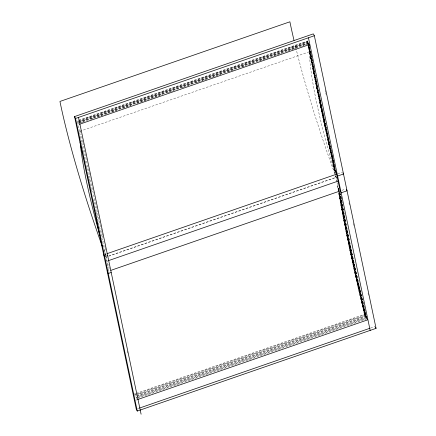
<?xml version="1.0" encoding="UTF-8"?>
<svg xmlns="http://www.w3.org/2000/svg" width="436" height="436" viewBox="0 0 436 436"><rect width="100%" height="100%" fill="white"/><g stroke="black" fill="none" stroke-linecap="round" stroke-linejoin="round"><path stroke-width="0.33" stroke-dasharray="2.18 1.64" d="M78.687 120.232L307.353 41.028L311.337 61.498A1231.624 174.084 70.9 0 0 320.002 103.872L322.308 114.728A1231.624 174.084 70.9 0 0 334.668 170.525M78.878 120.592L307.533 41.333A1231.624 174.084 70.9 0 0 308.263 45.148M79.074 120.957L307.729 41.698A1231.624 174.084 70.9 0 0 308.459 45.513M77.984 121.769L307.92 42.063A1231.624 174.084 70.9 0 0 308.285 43.965M78.818 121.911L308.116 42.423A1231.624 174.084 70.9 0 0 308.726 45.6M79.014 122.271L308.312 42.788A1231.624 174.084 70.9 0 0 308.552 44.058M79.21 122.636L308.503 43.153L307.293 40.919L307.963 44.178M79.401 123.001L308.699 43.513L309.086 44.243M81.527 122.696L84.094 121.808M91.157 119.355L95.01 118.02M97.582 117.131L102.722 115.349M105.289 114.461L109.142 113.12M111.714 112.232L116.848 110.45M122.63 108.45L130.98 105.55M136.762 103.55L148.322 99.539M150.889 98.65L162.454 94.645M168.231 92.639L173.37 90.857M182.362 87.74L184.292 87.075M186.859 86.181L190.712 84.846M196.494 82.84L198.418 82.175M200.991 81.281L208.054 78.834M211.907 77.499L220.899 74.382M227.963 71.935L235.031 69.482M242.094 67.035L245.948 65.7M248.52 64.806L253.654 63.029M259.436 61.024L267.786 58.13M273.568 56.124L281.918 53.23M287.7 51.225L296.049 48.331M301.826 46.33L308.895 43.878M81.619 142.272A1362.843 192.636 70.9 0 1 79.477 131.389L309.429 51.742L308.083 44.81M337.791 173.751L342.505 172.116M108.706 256.014L336.091 177.261A13.483 1.908 70.9 0 1 335.927 175.981M108.744 256.221L336.129 177.463A200.74 28.373 70.9 0 1 335.175 174.269M341.922 190.341L345.459 189.115M134.413 393.986L135.7 393.545M136.337 393.321L364.365 314.34L366.463 318.28L137.155 397.703M135.999 394.106L134.713 394.553L136.817 398.488M136.642 393.882L364.665 314.906M135.013 395.114L364.965 315.468M136.599 395.229L365.264 316.029M136.899 395.795L365.564 316.591M137.198 396.357L365.864 317.152M136.212 397.365L366.164 317.719M137.454 398.264L366.126 319.065M135.645 400.226L136.828 399.817M137.558 408.745L138.844 408.298M370.562 328.041L375.069 326.477M78.567 122.859L77.401 120.674L79.477 131.389M78.763 123.225L78.954 123.59M325.261 90.366L325.681 92.356M325.823 93.021L326.242 95.015M348.991 202.865L349.41 204.86M353.34 223.466L353.76 225.461M368.055 293.248L368.48 295.243M127.176 351.067L127.595 353.062M80.567 130.658L80.933 132.56M334.031 162.808A1231.624 174.084 70.9 0 1 332.832 157.494M332.684 156.835A1231.624 174.084 70.9 0 1 331.649 152.208M331.502 151.548A1231.624 174.084 70.9 0 1 324.389 119.006M324.253 118.363A1231.624 174.084 70.9 0 1 312.634 61.901M312.508 61.253A1231.624 174.084 70.9 0 1 311.5 56.097M311.25 54.816A1231.624 174.084 70.9 0 1 310.999 53.535M366.24 315.342A613.049 86.65 70.9 0 1 341.911 201.149M341.682 199.857A613.049 86.65 70.9 0 1 341.459 198.576M341.344 197.933A613.049 86.65 70.9 0 1 341.012 196.015M366.78 318.144A613.049 86.65 70.9 0 1 340.423 193.611M334.69 166.214A1231.624 174.084 70.9 0 1 331.458 151.842M331.311 151.183A1231.624 174.084 70.9 0 1 310.557 51.889M105.795 250.013A1231.624 174.084 70.9 0 1 105.359 248.117M105.218 247.485A1231.624 174.084 70.9 0 1 104.793 245.593M104.079 242.454A1231.624 174.084 70.9 0 1 103.779 241.124M103.032 237.805A1231.624 174.084 70.9 0 1 102.585 235.816M102.438 235.157A1231.624 174.084 70.9 0 1 101.997 233.173M101.85 232.513A1231.624 174.084 70.9 0 1 101.55 231.194M101.408 230.535A1231.624 174.084 70.9 0 1 83.456 145.433M83.325 144.785A1231.624 174.084 70.9 0 1 82.938 142.839M82.813 142.19A1231.624 174.084 70.9 0 1 81.298 134.462M364.365 314.34A709.819 100.329 70.9 0 1 355.809 277.329L353.171 265.371A709.819 100.329 70.9 0 1 336.974 182.526M336.87 181.894A709.819 100.329 70.9 0 1 336.129 177.463A200.816 28.384 70.9 0 1 334.995 174.362M334.984 173.632A200.74 28.373 70.9 0 1 309.429 51.791L309.429 51.797A1362.843 192.636 70.9 0 0 318.345 95.925L320.711 107.24A1362.843 192.636 70.9 0 0 336.091 177.261L336.379 178.809A13.483 1.908 70.9 0 0 336.788 180.58M334.766 173.741A200.816 28.384 70.9 0 1 296.028 48.685M295.875 48.053A200.816 28.384 70.9 0 1 294.954 44.298M337.922 184.602A13.483 1.908 70.9 0 1 337.606 183.556M105.686 254.913A1362.843 192.636 70.9 0 1 100.792 233.167M100.651 232.513A1362.843 192.636 70.9 0 1 96.787 214.981M96.65 214.332A1362.843 192.636 70.9 0 1 96.225 212.397M96.089 211.754A1362.843 192.636 70.9 0 1 94.007 202.135M93.871 201.492A1362.843 192.636 70.9 0 1 93.462 199.579M91.702 191.317A1362.843 192.636 70.9 0 1 91.298 189.415M91.162 188.783A1362.843 192.636 70.9 0 1 90.764 186.886M90.623 186.216A1362.843 192.636 70.9 0 1 90.198 184.215M90.061 183.545A1362.843 192.636 70.9 0 1 89.642 181.55M89.5 180.886A1362.843 192.636 70.9 0 1 89.086 178.891M88.944 178.226A1362.843 192.636 70.9 0 1 87.434 170.945M87.298 170.285A1362.843 192.636 70.9 0 1 86.889 168.307M86.753 167.647A1362.843 192.636 70.9 0 1 86.35 165.675M85.81 163.053A1362.843 192.636 70.9 0 1 83.821 153.265M83.69 152.611A1362.843 192.636 70.9 0 1 81.75 142.915M108.58 271.176A709.819 100.329 70.9 0 1 108.237 269.235M108.128 268.587A709.819 100.329 70.9 0 1 107.905 267.295M107.681 266.009A709.819 100.329 70.9 0 1 106.177 257.109L106.428 258.455A13.483 1.908 70.9 0 0 109.414 268.522M105.79 255.828A200.816 28.384 70.9 0 1 104.09 250.09M105.725 255.872A200.816 28.384 70.9 0 1 104.591 252.766M105.948 254.657A13.483 1.908 70.9 0 1 106.297 253.73M366.676 318.313A613.049 86.65 70.9 0 1 340.265 193.753M366.572 318.476A613.049 86.65 70.9 0 1 339.895 192.619M366.305 317.98A613.049 86.65 70.9 0 1 339.737 192.761M366.044 317.484A613.049 86.65 70.9 0 1 339.47 192.265M339.039 189.731A613.049 86.65 70.9 0 1 338.827 188.472M365.777 316.988A613.049 86.65 70.9 0 1 339.317 192.401M339.208 191.769A613.049 86.65 70.9 0 1 338.668 188.608M365.515 316.492A613.049 86.65 70.9 0 1 339.159 192.543M338.723 190.003A613.049 86.65 70.9 0 1 338.298 187.48M365.248 315.996A613.049 86.65 70.9 0 1 339.006 192.685M338.57 190.14A613.049 86.65 70.9 0 1 338.031 186.984M364.981 315.5A613.049 86.65 70.9 0 1 338.521 190.919M338.412 190.281A613.049 86.65 70.9 0 1 337.769 186.488M364.719 315.005A613.049 86.65 70.9 0 1 356.43 280.026L353.879 268.734A613.049 86.65 70.9 0 1 337.502 185.992M335.644 170.901A1231.624 174.084 70.9 0 1 333.785 162.704M333.491 161.413A1231.624 174.084 70.9 0 1 309.871 48.968M335.884 172.438A1231.624 174.084 70.9 0 1 309.309 46.696M335.834 172.705A1231.624 174.084 70.9 0 1 309.238 46.968M335.638 172.34A1231.624 174.084 70.9 0 1 309.042 46.603M335.442 171.98A1231.624 174.084 70.9 0 1 308.846 46.238M335.251 171.615A1231.624 174.084 70.9 0 1 308.775 46.516M335.055 171.25A1231.624 174.084 70.9 0 1 308.584 46.151M334.864 170.89A1231.624 174.084 70.9 0 1 308.388 45.785"/><path stroke-width="0.65" d="M74.551 116.576L313.342 33.866L314.345 35.741L376.066 328.352L137.275 411.061L136.272 409.186L74.551 116.576L75.548 118.45L137.275 411.061M75.548 118.45L314.345 35.741M79.347 124.315L309.282 44.608A1231.624 174.084 70.9 0 0 309.647 46.51M107.3 253.583L336.608 174.16A1231.624 174.084 70.9 0 1 336.031 171.631M107.659 255.681L104.711 256.7L103.714 254.826M337.611 176.035L343.508 173.991L343.007 173.054M108.128 260.761L338.074 181.114M110.842 270.375L340.151 190.952L336.608 174.16M111.202 272.473L108.253 273.492L107.251 271.617M341.154 192.826L347.051 190.783L346.298 189.377M137.416 399.61L367.368 319.964A613.049 86.65 70.9 0 1 367.041 318.64M139.493 408.074L369.919 328.264M375.565 327.414L376.066 328.352M308.448 37.785L370.169 330.395M78.496 117.431L141.101 414.2M340.363 192.211A613.049 86.65 70.9 0 1 340.151 190.952M102.34 246.531A200.816 28.384 70.9 0 1 59.934 101.446L289.886 21.8A200.816 28.384 70.9 0 0 294.017 40.39M100.018 235.92A200.816 28.384 70.9 0 1 80.104 141.929"/></g></svg>
